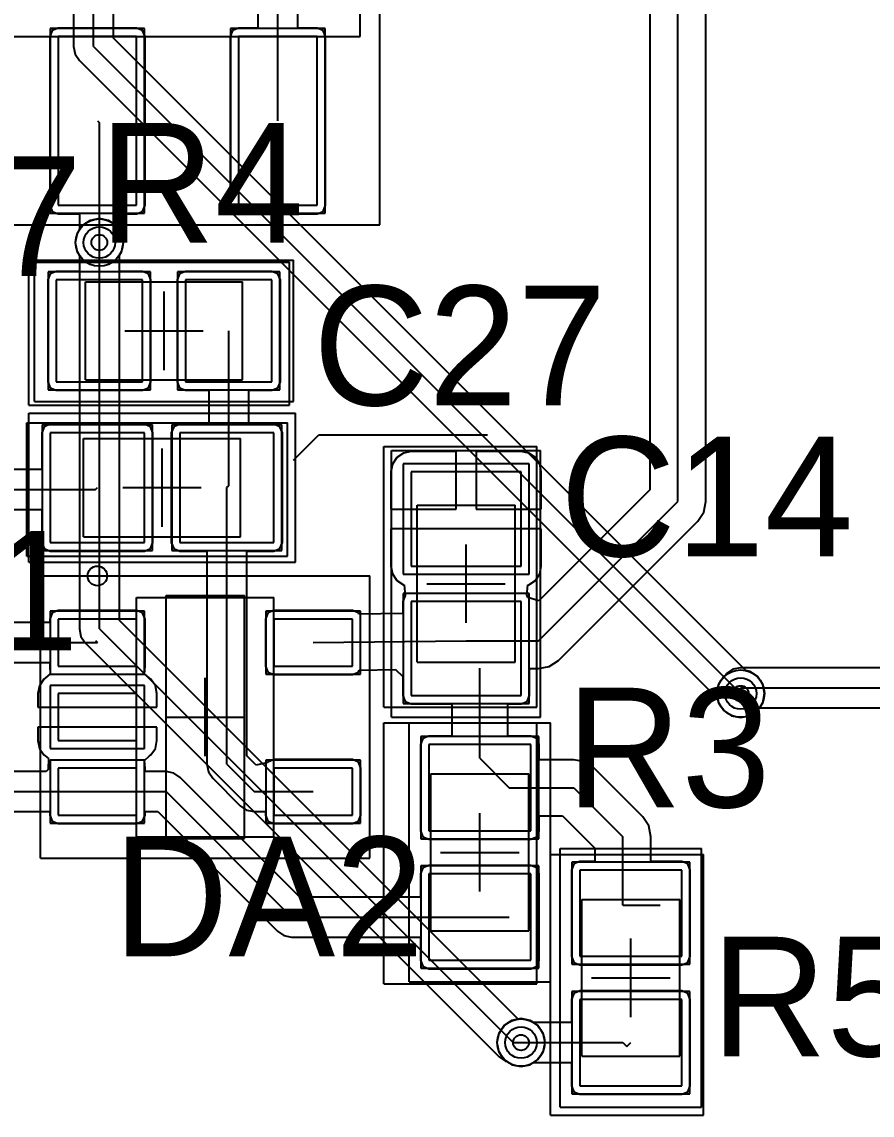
# Model space of a CAD drawing. Header units: millimetres. Extents: x 33 to 142, y 42 to 97.
# Drawn here: x 59.84 to 70.68, y 52.87 to 66.81 of the extents above; entities that cross this region are included whole.
import ezdxf

# ---------------------------------------------------------------- set-up
doc = ezdxf.new("R2010")
doc.units = ezdxf.units.MM
for name, color, linetype in [('BottomLayer', 5, 'Continuous'), ('BottomSolder', 6, 'Continuous'), ('Mechanical13', 56, 'Continuous'), ('Mechanical15', 56, 'Continuous'), ('MultiLayer', 9, 'Continuous'), ('TopLayer', 1, 'Continuous'), ('TopOverlay', 2, 'Continuous'), ('TopPaste', 8, 'Continuous'), ('TopSolder', 216, 'Continuous'), ('ViaHoleLayer', 16, 'Continuous')]:
    doc.layers.add(name, color=color, linetype=linetype)

msp = doc.modelspace()

# ---------------------------------------------------------------- linework, layer by layer
at = {"layer": 'BottomLayer'}
for p, q in [((60.75, 66.5), (60.75, 80.6)), ((60.495, 80.441), (60.495, 66.5)), ((61.005, 66.606), (61.005, 80.441)), ((60.495, 66.5), (60.515, 66.402)), ((60.75, 66.5), (69, 58.25)), ((69.068, 58.542), (61.005, 66.606)), ((60.515, 66.402), (60.57, 66.32)), ((60.57, 66.32), (68.708, 58.182)), ((60.708, 64.283), (60.609, 64.216)), ((60.825, 64.306), (60.708, 64.283)), ((60.942, 64.283), (60.825, 64.306)), ((61.041, 64.216), (60.942, 64.283)), ((60.609, 64.216), (60.542, 64.117)), ((61.108, 64.117), (61.041, 64.216)), ((60.542, 64.117), (60.519, 64)), ((60.519, 64), (60.542, 63.883)), ((60.825, 59.075), (60.825, 64)), ((61.131, 64), (61.108, 64.117)), ((61.108, 63.883), (61.131, 64)), ((60.542, 63.883), (60.57, 63.841)), ((60.57, 63.841), (60.57, 59.075)), ((61.08, 63.841), (61.108, 63.883)), ((61.08, 59.181), (61.08, 63.841)), ((66.162, 54.098), (61.08, 59.181)), ((60.57, 59.075), (60.59, 58.977)), ((60.59, 58.977), (60.645, 58.895)), ((60.825, 59.075), (66.1, 53.8)), ((60.645, 58.895), (65.92, 53.62)), ((69.117, 58.533), (69.068, 58.542)), ((69.216, 58.466), (69.117, 58.533)), ((69.283, 58.367), (69.216, 58.466)), ((69.306, 58.25), (69.283, 58.367)), ((68.708, 58.182), (68.717, 58.133)), ((68.717, 58.133), (68.784, 58.034)), ((69.216, 58.034), (69.283, 58.133)), ((69.283, 58.133), (69.306, 58.25)), ((68.784, 58.034), (68.883, 57.967)), ((69.117, 57.967), (69.216, 58.034)), ((68.883, 57.967), (69, 57.944)), ((69, 57.944), (69.117, 57.967)), ((66.2, 54.106), (66.162, 54.098)), ((66.317, 54.083), (66.2, 54.106)), ((66.416, 54.016), (66.317, 54.083)), ((66.483, 53.917), (66.416, 54.016)), ((66.506, 53.8), (66.483, 53.917)), ((66.1, 53.8), (66.2, 53.8)), ((66.416, 53.584), (66.483, 53.683)), ((66.483, 53.683), (66.506, 53.8)), ((65.92, 53.62), (66.002, 53.565)), ((66.002, 53.565), (66.017, 53.562)), ((66.017, 53.562), (66.083, 53.517)), ((66.317, 53.517), (66.416, 53.584)), ((66.083, 53.517), (66.2, 53.494)), ((66.2, 53.494), (66.317, 53.517))]:
    msp.add_line(p, q, dxfattribs=at)
for centre in [(60.825, 64), (69, 58.25), (66.2, 53.8)]:
    msp.add_circle(centre, 0.2, dxfattribs=at)
at = {"layer": 'BottomSolder'}
for centre in [(60.825, 64), (69, 58.25), (66.2, 53.8)]:
    msp.add_circle(centre, 0.302, dxfattribs=at)
at = {"layer": 'Mechanical13'}
for p, q in [((64.15, 66.625), (64.15, 70.325)), ((57.45, 66.625), (64.15, 66.625)), ((60.65, 62.25), (60.65, 63.5)), ((60.65, 63.5), (62.65, 63.5)), ((62.65, 62.25), (62.65, 63.5)), ((60.65, 62.25), (62.65, 62.25)), ((60.625, 61.5), (62.625, 61.5)), ((60.625, 60.25), (60.625, 61.5)), ((62.625, 60.25), (62.625, 61.5)), ((64.875, 58.65), (64.875, 60.65)), ((64.875, 60.65), (66.125, 60.65)), ((66.125, 58.65), (66.125, 60.65)), ((60.625, 60.25), (62.625, 60.25)), ((61.3, 56.425), (61.3, 59.475)), ((61.3, 59.475), (63.05, 59.475)), ((63.05, 56.425), (63.05, 59.475)), ((64.875, 58.65), (66.125, 58.65)), ((65.05, 57.225), (66.3, 57.225)), ((65.05, 55.225), (65.05, 57.225)), ((66.3, 55.225), (66.3, 57.225)), ((61.3, 56.425), (63.05, 56.425)), ((66.975, 55.625), (68.225, 55.625)), ((66.975, 53.625), (66.975, 55.625)), ((68.225, 53.625), (68.225, 55.625)), ((65.05, 55.225), (66.3, 55.225)), ((66.975, 53.625), (68.225, 53.625))]:
    msp.add_line(p, q, dxfattribs=at)
at = {"layer": 'Mechanical15'}
for p, q in [((64.4, 64.225), (64.4, 72.725)), ((57.2, 64.225), (64.4, 64.225)), ((60, 61.975), (60, 63.775)), ((60, 63.775), (63.3, 63.775)), ((63.3, 61.975), (63.3, 63.775)), ((61.65, 62.375), (61.65, 63.375)), ((61.15, 62.875), (62.15, 62.875)), ((60, 61.975), (63.3, 61.975)), ((59.925, 61.825), (63.325, 61.825)), ((59.925, 59.925), (59.925, 61.825)), ((63.325, 59.925), (63.325, 61.825)), ((61.625, 60.375), (61.625, 61.375)), ((64.55, 57.95), (64.55, 61.35)), ((64.55, 61.35), (66.45, 61.35)), ((66.45, 57.95), (66.45, 61.35)), ((61.125, 60.875), (62.125, 60.875)), ((65.5, 59.15), (65.5, 60.15)), ((59.925, 59.925), (63.325, 59.925)), ((60.075, 56.15), (60.075, 59.75)), ((60.075, 59.75), (64.275, 59.75)), ((64.275, 56.15), (64.275, 59.75)), ((65, 59.65), (66, 59.65)), ((62.175, 57.45), (62.175, 58.45)), ((61.675, 57.95), (62.675, 57.95)), ((64.55, 57.95), (66.45, 57.95)), ((64.775, 57.875), (66.575, 57.875)), ((64.775, 54.575), (64.775, 57.875)), ((66.575, 54.575), (66.575, 57.875)), ((65.675, 55.725), (65.675, 56.725)), ((65.175, 56.225), (66.175, 56.225)), ((66.7, 56.275), (68.5, 56.275)), ((66.7, 52.975), (66.7, 56.275)), ((68.5, 52.975), (68.5, 56.275)), ((60.075, 56.15), (64.275, 56.15)), ((67.6, 54.125), (67.6, 55.125)), ((64.775, 54.575), (66.575, 54.575)), ((67.1, 54.625), (68.1, 54.625)), ((66.7, 52.975), (68.5, 52.975))]:
    msp.add_line(p, q, dxfattribs=at)
at = {"layer": 'MultiLayer'}
for centre in [(60.825, 64), (69, 58.25), (66.2, 53.8)]:
    msp.add_circle(centre, 0.2, dxfattribs=at)
at = {"layer": 'TopLayer'}
for p, q in [((68.2, 60.7), (68.2, 73.4)), ((67.843, 72.867), (67.843, 60.848)), ((68.557, 60.7), (68.557, 72.867)), ((63.1, 65.55), (63.1, 67.2)), ((62.845, 67.041), (62.845, 66.733)), ((63.355, 66.733), (63.355, 67.041)), ((60.223, 66.702), (60.192, 66.625)), ((60.3, 66.733), (60.223, 66.702)), ((61.3, 66.733), (60.3, 66.733)), ((61.377, 66.702), (61.3, 66.733)), ((61.408, 66.625), (61.377, 66.702)), ((62.523, 66.702), (62.492, 66.625)), ((62.6, 66.733), (62.523, 66.702)), ((62.845, 66.733), (62.6, 66.733)), ((63.6, 66.733), (63.355, 66.733)), ((63.677, 66.702), (63.6, 66.733)), ((63.708, 66.625), (63.677, 66.702)), ((60.192, 66.625), (60.192, 64.475)), ((61.3, 66.625), (60.3, 66.625)), ((60.3, 66.625), (60.3, 64.475)), ((61.3, 64.475), (61.3, 66.625)), ((61.408, 64.475), (61.408, 66.625)), ((62.492, 66.625), (62.492, 64.475)), ((63.6, 66.625), (62.6, 66.625)), ((62.6, 66.625), (62.6, 64.475)), ((63.6, 64.475), (63.6, 66.625)), ((63.708, 64.475), (63.708, 66.625)), ((60.8, 65.55), (60.825, 65.525)), ((60.825, 64), (60.825, 65.525)), ((60.192, 64.475), (60.223, 64.398)), ((60.223, 64.398), (60.3, 64.367)), ((60.3, 64.475), (61.3, 64.475)), ((61.3, 64.367), (61.377, 64.398)), ((61.377, 64.398), (61.408, 64.475)), ((62.492, 64.475), (62.523, 64.398)), ((62.523, 64.398), (62.6, 64.367)), ((62.6, 64.475), (63.6, 64.475)), ((63.6, 64.367), (63.677, 64.398)), ((63.677, 64.398), (63.708, 64.475)), ((60.3, 64.367), (60.57, 64.367)), ((60.57, 64.367), (60.57, 64.159)), ((61.08, 64.159), (61.08, 64.367)), ((61.08, 64.367), (61.3, 64.367)), ((62.6, 64.367), (63.6, 64.367)), ((60.57, 64.159), (60.542, 64.117)), ((61.108, 64.117), (61.08, 64.159)), ((60.542, 64.117), (60.519, 64)), ((60.519, 64), (60.542, 63.883)), ((60.825, 62.875), (60.825, 64)), ((61.131, 64), (61.108, 64.117)), ((61.108, 63.883), (61.131, 64)), ((60.542, 63.883), (60.57, 63.841)), ((60.57, 63.841), (60.57, 63.633)), ((61.08, 63.841), (61.108, 63.883)), ((61.08, 63.633), (61.08, 63.841)), ((60.198, 63.602), (60.167, 63.525)), ((60.275, 63.633), (60.198, 63.602)), ((60.57, 63.633), (60.275, 63.633)), ((61.375, 63.633), (61.08, 63.633)), ((61.452, 63.602), (61.375, 63.633)), ((61.483, 63.525), (61.452, 63.602)), ((61.848, 63.602), (61.817, 63.525)), ((61.925, 63.633), (61.848, 63.602)), ((63.025, 63.633), (61.925, 63.633)), ((63.102, 63.602), (63.025, 63.633)), ((63.133, 63.525), (63.102, 63.602)), ((60.167, 63.525), (60.167, 62.225)), ((61.375, 63.525), (60.275, 63.525)), ((60.275, 63.525), (60.275, 62.225)), ((61.375, 62.225), (61.375, 63.525)), ((61.483, 62.225), (61.483, 63.525)), ((61.817, 63.525), (61.817, 62.225)), ((63.025, 63.525), (61.925, 63.525)), ((61.925, 63.525), (61.925, 62.225)), ((63.025, 62.225), (63.025, 63.525)), ((63.133, 62.225), (63.133, 63.525)), ((62.475, 60.9), (62.475, 62.875)), ((60.167, 62.225), (60.198, 62.148)), ((60.275, 62.225), (61.375, 62.225)), ((61.452, 62.148), (61.483, 62.225)), ((61.817, 62.225), (61.848, 62.148)), ((61.925, 62.225), (63.025, 62.225)), ((63.102, 62.148), (63.133, 62.225)), ((60.198, 62.148), (60.275, 62.117)), ((60.275, 62.117), (61.375, 62.117)), ((61.375, 62.117), (61.452, 62.148)), ((61.848, 62.148), (61.925, 62.117)), ((61.925, 62.117), (62.22, 62.117)), ((62.22, 62.117), (62.22, 61.683)), ((62.73, 61.683), (62.73, 62.117)), ((62.73, 62.117), (63.025, 62.117)), ((63.025, 62.117), (63.102, 62.148)), ((60.123, 61.652), (60.092, 61.575)), ((60.2, 61.683), (60.123, 61.652)), ((61.4, 61.683), (60.2, 61.683)), ((61.477, 61.652), (61.4, 61.683)), ((61.508, 61.575), (61.477, 61.652)), ((61.773, 61.652), (61.742, 61.575)), ((61.85, 61.683), (61.773, 61.652)), ((62.22, 61.683), (61.85, 61.683)), ((63.05, 61.683), (62.73, 61.683)), ((63.127, 61.652), (63.05, 61.683)), ((63.158, 61.575), (63.127, 61.652)), ((60.092, 61.575), (60.092, 61.105)), ((61.4, 61.575), (60.2, 61.575)), ((60.2, 61.575), (60.2, 60.175)), ((61.4, 60.175), (61.4, 61.575)), ((61.508, 60.175), (61.508, 61.575)), ((61.742, 61.575), (61.742, 60.175)), ((63.05, 61.575), (61.85, 61.575)), ((61.85, 61.575), (61.85, 60.175)), ((63.05, 60.175), (63.05, 61.575)), ((63.158, 60.175), (63.158, 61.575)), ((64.8, 61.334), (64.701, 61.314)), ((65.373, 61.334), (64.8, 61.334)), ((65.373, 60.602), (65.373, 61.334)), ((66.2, 61.334), (65.627, 61.334)), ((65.627, 61.334), (65.627, 60.602)), ((66.299, 61.314), (66.2, 61.334)), ((64.617, 61.258), (64.561, 61.174)), ((64.701, 61.314), (64.617, 61.258)), ((66.383, 61.258), (66.299, 61.314)), ((66.439, 61.174), (66.383, 61.258)), ((60.092, 61.105), (59.558, 61.105)), ((64.561, 61.174), (64.541, 61.075)), ((64.541, 61.075), (64.541, 60.602)), ((64.8, 61.075), (64.8, 59.875)), ((66.2, 61.075), (64.8, 61.075)), ((66.2, 59.875), (66.2, 61.075)), ((66.459, 61.075), (66.439, 61.174)), ((66.459, 60.602), (66.459, 61.075)), ((58.8, 60.85), (60.775, 60.85)), ((60.775, 60.85), (60.8, 60.875)), ((62.45, 60.875), (62.475, 60.9)), ((62.45, 57.35), (62.45, 60.875)), ((67.843, 60.848), (66.426, 59.43)), ((66.424, 58.924), (68.2, 60.7)), ((68.53, 60.563), (68.557, 60.7)), ((59.558, 60.595), (60.092, 60.595)), ((60.092, 60.595), (60.092, 60.175)), ((64.541, 60.602), (65.373, 60.602)), ((65.627, 60.602), (66.459, 60.602)), ((68.452, 60.448), (68.53, 60.563)), ((66.677, 58.672), (68.452, 60.448)), ((66.459, 60.348), (64.541, 60.348)), ((64.541, 60.348), (64.541, 59.875)), ((66.459, 59.875), (66.459, 60.348)), ((60.092, 60.175), (60.123, 60.098)), ((60.123, 60.098), (60.2, 60.067)), ((60.2, 60.175), (61.4, 60.175)), ((61.4, 60.067), (61.477, 60.098)), ((61.477, 60.098), (61.508, 60.175)), ((61.742, 60.175), (61.773, 60.098)), ((61.773, 60.098), (61.85, 60.067)), ((61.85, 60.175), (63.05, 60.175)), ((63.05, 60.067), (63.127, 60.098)), ((63.127, 60.098), (63.158, 60.175)), ((60.2, 60.067), (61.4, 60.067)), ((61.85, 60.067), (62.195, 60.067)), ((62.195, 60.067), (62.195, 57.35)), ((62.705, 57.456), (62.705, 60.067)), ((62.705, 60.067), (63.05, 60.067)), ((64.541, 59.875), (64.561, 59.776)), ((64.8, 59.875), (66.2, 59.875)), ((66.439, 59.776), (66.459, 59.875)), ((64.561, 59.776), (64.617, 59.692)), ((64.617, 59.692), (64.701, 59.636)), ((66.299, 59.636), (66.383, 59.692)), ((66.383, 59.692), (66.439, 59.776)), ((64.701, 59.636), (64.711, 59.634)), ((64.711, 59.634), (64.724, 59.502)), ((66.276, 59.502), (66.289, 59.634)), ((66.289, 59.634), (66.299, 59.636)), ((64.723, 59.502), (64.692, 59.425)), ((64.692, 59.425), (64.692, 59.271)), ((64.724, 59.502), (64.723, 59.502)), ((64.8, 59.425), (64.8, 58.225)), ((66.2, 59.425), (64.8, 59.425)), ((66.2, 58.225), (66.2, 59.425)), ((66.277, 59.502), (66.276, 59.502)), ((66.288, 59.473), (66.277, 59.502)), ((66.426, 59.43), (66.288, 59.473)), ((60.223, 59.277), (60.192, 59.2)), ((60.3, 59.308), (60.223, 59.277)), ((61.3, 59.308), (60.3, 59.308)), ((61.377, 59.277), (61.3, 59.308)), ((61.408, 59.2), (61.377, 59.277)), ((62.973, 59.277), (62.942, 59.2)), ((63.05, 59.308), (62.973, 59.277)), ((64.05, 59.308), (63.05, 59.308)), ((64.127, 59.277), (64.05, 59.308)), ((64.132, 59.264), (64.127, 59.277)), ((64.692, 59.271), (64.132, 59.264)), ((60.192, 59.155), (59.306, 59.155)), ((60.192, 59.2), (60.192, 59.155)), ((61.3, 59.2), (60.3, 59.2)), ((60.3, 59.2), (60.3, 58.6)), ((61.3, 58.6), (61.3, 59.2)), ((61.408, 58.6), (61.408, 59.2)), ((62.942, 59.2), (62.942, 58.6)), ((64.05, 59.2), (63.05, 59.2)), ((63.05, 59.2), (63.05, 58.6)), ((64.05, 58.6), (64.05, 59.2)), ((59.2, 58.9), (60.8, 58.9)), ((60.775, 58.925), (60.8, 58.9)), ((63.55, 58.9), (65.499, 58.924)), ((65.499, 58.924), (66.424, 58.924)), ((59.2, 58.645), (60.192, 58.645)), ((60.192, 58.645), (60.192, 58.6)), ((60.192, 58.6), (60.2, 58.503)), ((60.3, 58.6), (61.3, 58.6)), ((61.4, 58.503), (61.408, 58.6)), ((62.942, 58.6), (62.973, 58.523)), ((63.05, 58.6), (64.05, 58.6)), ((64.127, 58.523), (64.138, 58.55)), ((64.138, 58.55), (64.601, 58.556)), ((64.601, 58.556), (64.692, 58.467)), ((65.675, 57.425), (65.675, 58.575)), ((66.308, 58.225), (66.308, 58.568)), ((66.308, 58.568), (66.424, 58.568)), ((66.424, 58.568), (66.561, 58.595)), ((66.561, 58.595), (66.677, 58.672)), ((68.902, 58.561), (68.82, 58.505)), ((69, 58.58), (68.902, 58.561)), ((76.066, 58.58), (69, 58.58)), ((60.117, 58.433), (60.061, 58.349)), ((60.135, 58.446), (60.117, 58.433)), ((60.2, 58.503), (60.135, 58.446)), ((61.465, 58.446), (61.4, 58.503)), ((61.483, 58.433), (61.465, 58.446)), ((61.539, 58.349), (61.483, 58.433)), ((62.973, 58.523), (63.05, 58.492)), ((63.05, 58.492), (64.05, 58.492)), ((64.05, 58.492), (64.127, 58.523)), ((64.692, 58.467), (64.692, 58.225)), ((68.784, 58.466), (68.717, 58.367)), ((68.802, 58.478), (68.784, 58.466)), ((68.82, 58.505), (68.802, 58.478)), ((60.061, 58.349), (60.041, 58.25)), ((61.559, 58.25), (61.539, 58.349)), ((68.717, 58.367), (68.694, 58.25)), ((69, 58.325), (76.225, 58.325)), ((60.041, 58.25), (60.041, 58.077)), ((61.3, 58.25), (60.3, 58.25)), ((60.3, 58.25), (60.3, 57.65)), ((61.3, 57.65), (61.3, 58.25)), ((61.559, 58.077), (61.559, 58.25)), ((64.692, 58.225), (64.723, 58.148)), ((64.723, 58.148), (64.8, 58.117)), ((64.8, 58.225), (66.2, 58.225)), ((66.2, 58.117), (66.277, 58.148)), ((66.277, 58.148), (66.308, 58.225)), ((68.694, 58.25), (68.717, 58.133)), ((68.717, 58.133), (68.784, 58.034)), ((60.041, 58.077), (60.8, 58.077)), ((60.8, 58.077), (61.559, 58.077)), ((64.8, 58.117), (65.318, 58.117)), ((65.318, 58.117), (65.318, 57.708)), ((66.032, 57.708), (66.032, 58.117)), ((66.032, 58.117), (66.2, 58.117)), ((68.784, 58.034), (68.883, 57.967)), ((69.117, 57.967), (69.216, 58.034)), ((69.216, 58.034), (69.241, 58.07)), ((69.241, 58.07), (75.97, 58.07)), ((68.883, 57.967), (69, 57.944)), ((69, 57.944), (69.117, 57.967)), ((60.8, 57.823), (60.041, 57.823)), ((60.041, 57.823), (60.041, 57.65)), ((61.559, 57.823), (60.8, 57.823)), ((61.559, 57.65), (61.559, 57.823)), ((65.025, 57.708), (64.948, 57.677)), ((65.318, 57.708), (65.025, 57.708)), ((66.325, 57.708), (66.032, 57.708)), ((66.402, 57.677), (66.325, 57.708)), ((60.041, 57.65), (60.061, 57.551)), ((60.3, 57.65), (61.3, 57.65)), ((61.539, 57.551), (61.559, 57.65)), ((64.948, 57.677), (64.917, 57.6)), ((64.917, 57.6), (64.917, 56.5)), ((66.325, 57.6), (65.025, 57.6)), ((65.025, 57.6), (65.025, 56.5)), ((66.325, 56.5), (66.325, 57.6)), ((66.433, 57.6), (66.402, 57.677)), ((66.433, 57.407), (66.433, 57.6)), ((60.061, 57.551), (60.117, 57.467)), ((60.117, 57.467), (60.135, 57.454)), ((60.135, 57.454), (60.175, 57.42)), ((61.4, 57.397), (61.465, 57.454)), ((61.465, 57.454), (61.483, 57.467)), ((61.483, 57.467), (61.539, 57.551)), ((62.824, 57.336), (62.705, 57.456)), ((60.175, 57.42), (60.174, 57.282)), ((61.3, 57.3), (60.3, 57.3)), ((60.3, 57.3), (60.3, 56.7)), ((61.3, 56.7), (61.3, 57.3)), ((61.408, 57.3), (61.4, 57.397)), ((61.408, 57.255), (61.408, 57.3)), ((62.195, 57.35), (62.215, 57.252)), ((62.45, 57.35), (62.8, 57)), ((62.971, 57.37), (62.824, 57.336)), ((62.973, 57.377), (62.971, 57.37)), ((63.05, 57.408), (62.973, 57.377)), ((64.05, 57.408), (63.05, 57.408)), ((64.05, 57.3), (63.05, 57.3)), ((63.05, 57.3), (63.05, 56.7)), ((64.127, 57.377), (64.05, 57.408)), ((64.05, 56.7), (64.05, 57.3)), ((64.158, 57.3), (64.127, 57.377)), ((64.158, 56.7), (64.158, 57.3)), ((65.675, 57.425), (66.05, 57.05)), ((66.875, 57.407), (66.433, 57.407)), ((67.012, 57.38), (66.875, 57.407)), ((67.127, 57.302), (67.012, 57.38)), ((67.752, 56.677), (67.127, 57.302)), ((60.147, 57.255), (59.633, 57.255)), ((60.174, 57.282), (60.147, 57.255)), ((61.675, 57.255), (61.408, 57.255)), ((61.773, 57.235), (61.675, 57.255)), ((61.855, 57.18), (61.773, 57.235)), ((63.381, 55.655), (61.855, 57.18)), ((62.215, 57.252), (62.27, 57.17)), ((62.27, 57.17), (62.62, 56.82)), ((66.05, 57.05), (66.875, 57.05)), ((66.875, 57.05), (67.5, 56.425)), ((59.05, 57), (60.8, 57)), ((60.8, 57), (61.675, 57)), ((61.675, 57), (63.275, 55.4)), ((62.8, 57), (63.55, 57)), ((59.633, 56.745), (60.192, 56.745)), ((60.192, 56.745), (60.192, 56.7)), ((61.408, 56.7), (61.408, 56.745)), ((61.408, 56.745), (61.569, 56.745)), ((61.569, 56.745), (63.095, 55.22)), ((62.62, 56.82), (62.702, 56.765)), ((62.702, 56.765), (62.8, 56.745)), ((62.8, 56.745), (62.942, 56.745)), ((62.942, 56.745), (62.942, 56.7)), ((60.192, 56.7), (60.223, 56.623)), ((60.223, 56.623), (60.3, 56.592)), ((60.3, 56.7), (61.3, 56.7)), ((60.3, 56.592), (61.3, 56.592)), ((61.3, 56.592), (61.377, 56.623)), ((61.377, 56.623), (61.408, 56.7)), ((62.942, 56.7), (62.973, 56.623)), ((62.973, 56.623), (63.05, 56.592)), ((63.05, 56.7), (64.05, 56.7)), ((63.05, 56.592), (64.05, 56.592)), ((64.05, 56.592), (64.127, 56.623)), ((64.127, 56.623), (64.158, 56.7)), ((66.433, 56.5), (66.433, 56.693)), ((66.433, 56.693), (66.727, 56.693)), ((66.727, 56.693), (67.143, 56.277)), ((67.83, 56.562), (67.752, 56.677)), ((64.917, 56.5), (64.948, 56.423)), ((65.025, 56.5), (66.325, 56.5)), ((66.402, 56.423), (66.433, 56.5)), ((67.857, 56.425), (67.83, 56.562)), ((64.948, 56.423), (65.025, 56.392)), ((65.025, 56.392), (66.325, 56.392)), ((66.325, 56.392), (66.402, 56.423)), ((67.5, 55.55), (67.5, 56.425)), ((67.857, 56.108), (67.857, 56.425)), ((67.143, 56.277), (67.143, 56.108)), ((65.025, 56.058), (64.948, 56.027)), ((66.325, 56.058), (65.025, 56.058)), ((66.402, 56.027), (66.325, 56.058)), ((66.873, 56.077), (66.842, 56)), ((66.95, 56.108), (66.873, 56.077)), ((67.143, 56.108), (66.95, 56.108)), ((68.25, 56.108), (67.857, 56.108)), ((68.327, 56.077), (68.25, 56.108)), ((68.358, 56), (68.327, 56.077)), ((64.948, 56.027), (64.917, 55.95)), ((64.917, 55.95), (64.917, 55.655)), ((66.325, 55.95), (65.025, 55.95)), ((65.025, 55.95), (65.025, 54.85)), ((66.325, 54.85), (66.325, 55.95)), ((66.433, 55.95), (66.402, 56.027)), ((66.433, 54.85), (66.433, 55.95)), ((66.842, 56), (66.842, 54.9)), ((68.25, 56), (66.95, 56)), ((66.95, 56), (66.95, 54.9)), ((68.25, 54.9), (68.25, 56)), ((68.358, 54.9), (68.358, 56)), ((64.917, 55.655), (63.381, 55.655)), ((67.5, 55.55), (67.975, 55.55)), ((63.275, 55.4), (65.675, 55.4)), ((65.675, 55.4), (66.05, 55.4)), ((63.095, 55.22), (63.177, 55.165)), ((63.177, 55.165), (63.275, 55.145)), ((63.275, 55.145), (64.917, 55.145)), ((64.917, 55.145), (64.917, 54.85)), ((64.917, 54.85), (64.948, 54.773)), ((65.025, 54.85), (66.325, 54.85)), ((66.402, 54.773), (66.433, 54.85)), ((66.842, 54.9), (66.873, 54.823)), ((66.873, 54.823), (66.95, 54.792)), ((66.95, 54.9), (68.25, 54.9)), ((66.95, 54.792), (68.25, 54.792)), ((68.25, 54.792), (68.327, 54.823)), ((68.327, 54.823), (68.358, 54.9)), ((64.948, 54.773), (65.025, 54.742)), ((65.025, 54.742), (66.325, 54.742)), ((66.325, 54.742), (66.402, 54.773)), ((66.873, 54.427), (66.842, 54.35)), ((66.95, 54.458), (66.873, 54.427)), ((68.25, 54.458), (66.95, 54.458)), ((68.327, 54.427), (68.25, 54.458)), ((68.358, 54.35), (68.327, 54.427)), ((66.842, 54.35), (66.842, 54.055)), ((68.25, 54.35), (66.95, 54.35)), ((66.95, 54.35), (66.95, 53.25)), ((68.25, 53.25), (68.25, 54.35)), ((68.358, 53.25), (68.358, 54.35)), ((66.083, 54.083), (65.984, 54.016)), ((66.2, 54.106), (66.083, 54.083)), ((66.317, 54.083), (66.2, 54.106)), ((66.359, 54.055), (66.317, 54.083)), ((65.984, 54.016), (65.917, 53.917)), ((66.842, 54.055), (66.359, 54.055)), ((65.917, 53.917), (65.894, 53.8)), ((65.894, 53.8), (65.917, 53.683)), ((65.917, 53.683), (65.984, 53.584)), ((66.2, 53.8), (67.5, 53.8)), ((67.5, 53.8), (67.55, 53.75)), ((67.55, 53.75), (67.6, 53.8)), ((65.984, 53.584), (66.083, 53.517)), ((66.317, 53.517), (66.359, 53.545)), ((66.359, 53.545), (66.842, 53.545)), ((66.842, 53.545), (66.842, 53.25)), ((66.083, 53.517), (66.2, 53.494)), ((66.2, 53.494), (66.317, 53.517)), ((66.842, 53.25), (66.873, 53.173)), ((66.95, 53.25), (68.25, 53.25)), ((68.327, 53.173), (68.358, 53.25)), ((66.873, 53.173), (66.95, 53.142)), ((66.95, 53.142), (68.25, 53.142)), ((68.25, 53.142), (68.327, 53.173))]:
    msp.add_line(p, q, dxfattribs=at)
for centre in [(60.825, 64), (69, 58.25), (66.2, 53.8)]:
    msp.add_circle(centre, 0.2, dxfattribs=at)
at = {"layer": 'TopOverlay'}
for p, q in [((59.925, 61.925), (59.925, 63.75)), ((59.925, 63.75), (63.25, 63.75)), ((63.25, 61.925), (63.25, 63.75)), ((59.925, 61.925), (63.25, 61.925)), ((59.9, 60), (59.9, 61.7)), ((59.9, 61.7), (63.225, 61.7)), ((63.225, 60), (63.225, 61.7)), ((63.3, 61.225), (63.625, 61.55)), ((63.625, 61.55), (65.775, 61.55)), ((63.65, 61.55), (64.175, 61.55)), ((64.175, 61.55), (65.775, 61.55)), ((64.45, 61.4), (66.4, 61.4)), ((64.45, 58.075), (64.45, 61.4)), ((66.4, 58.075), (66.4, 61.4)), ((59.9, 60), (63.225, 60)), ((61.675, 59.5), (62.675, 59.5)), ((61.675, 56.4), (61.675, 59.5)), ((62.675, 56.4), (62.675, 59.5)), ((64.45, 58.075), (66.4, 58.075)), ((64.45, 57.875), (66.4, 57.875)), ((64.45, 54.55), (64.45, 57.875)), ((66.4, 54.55), (66.4, 57.875)), ((61.675, 56.4), (62.675, 56.4)), ((66.575, 56.2), (68.525, 56.2)), ((66.575, 52.875), (66.575, 56.2)), ((68.525, 52.875), (68.525, 56.2)), ((64.45, 54.55), (66.4, 54.55)), ((66.575, 52.875), (68.525, 52.875))]:
    msp.add_line(p, q, dxfattribs=at)
msp.add_circle((60.8, 59.75), 0.125, dxfattribs=at)
at = {"layer": 'TopPaste'}
for p, q in [((61.3, 66.625), (60.3, 66.625)), ((60.3, 66.625), (60.3, 64.475)), ((61.3, 64.475), (61.3, 66.625)), ((63.6, 66.625), (62.6, 66.625)), ((62.6, 66.625), (62.6, 64.475)), ((63.6, 64.475), (63.6, 66.625)), ((60.3, 64.475), (61.3, 64.475)), ((62.6, 64.475), (63.6, 64.475)), ((61.375, 63.525), (60.275, 63.525)), ((60.275, 63.525), (60.275, 62.225)), ((61.375, 62.225), (61.375, 63.525)), ((63.025, 63.525), (61.925, 63.525)), ((61.925, 63.525), (61.925, 62.225)), ((63.025, 62.225), (63.025, 63.525)), ((60.275, 62.225), (61.375, 62.225)), ((61.925, 62.225), (63.025, 62.225)), ((61.4, 61.575), (60.2, 61.575)), ((60.2, 61.575), (60.2, 60.175)), ((61.4, 60.175), (61.4, 61.575)), ((63.05, 61.575), (61.85, 61.575)), ((61.85, 61.575), (61.85, 60.175)), ((63.05, 60.175), (63.05, 61.575)), ((64.8, 61.075), (64.8, 59.875)), ((66.2, 61.075), (64.8, 61.075)), ((66.2, 59.875), (66.2, 61.075)), ((60.2, 60.175), (61.4, 60.175)), ((61.85, 60.175), (63.05, 60.175)), ((64.8, 59.875), (66.2, 59.875)), ((64.8, 59.425), (64.8, 58.225)), ((66.2, 59.425), (64.8, 59.425)), ((66.2, 58.225), (66.2, 59.425)), ((61.3, 59.2), (60.3, 59.2)), ((60.3, 59.2), (60.3, 58.6)), ((61.3, 58.6), (61.3, 59.2)), ((64.05, 59.2), (63.05, 59.2)), ((63.05, 59.2), (63.05, 58.6)), ((64.05, 58.6), (64.05, 59.2)), ((60.3, 58.6), (61.3, 58.6)), ((63.05, 58.6), (64.05, 58.6)), ((61.3, 58.25), (60.3, 58.25)), ((60.3, 58.25), (60.3, 57.65)), ((61.3, 57.65), (61.3, 58.25)), ((64.8, 58.225), (66.2, 58.225)), ((60.3, 57.65), (61.3, 57.65)), ((66.325, 57.6), (65.025, 57.6)), ((65.025, 57.6), (65.025, 56.5)), ((66.325, 56.5), (66.325, 57.6)), ((61.3, 57.3), (60.3, 57.3)), ((60.3, 57.3), (60.3, 56.7)), ((61.3, 56.7), (61.3, 57.3)), ((64.05, 57.3), (63.05, 57.3)), ((63.05, 57.3), (63.05, 56.7)), ((64.05, 56.7), (64.05, 57.3)), ((60.3, 56.7), (61.3, 56.7)), ((63.05, 56.7), (64.05, 56.7)), ((65.025, 56.5), (66.325, 56.5)), ((66.325, 55.95), (65.025, 55.95)), ((65.025, 55.95), (65.025, 54.85)), ((66.325, 54.85), (66.325, 55.95)), ((68.25, 56), (66.95, 56)), ((66.95, 56), (66.95, 54.9)), ((68.25, 54.9), (68.25, 56)), ((65.025, 54.85), (66.325, 54.85)), ((66.95, 54.9), (68.25, 54.9)), ((68.25, 54.35), (66.95, 54.35)), ((66.95, 54.35), (66.95, 53.25)), ((68.25, 53.25), (68.25, 54.35)), ((66.95, 53.25), (68.25, 53.25))]:
    msp.add_line(p, q, dxfattribs=at)
at = {"layer": 'TopSolder'}
for p, q in [((61.402, 66.727), (60.198, 66.727)), ((60.198, 66.727), (60.198, 64.373)), ((61.402, 64.373), (61.402, 66.727)), ((63.702, 66.727), (62.498, 66.727)), ((62.498, 66.727), (62.498, 64.373)), ((63.702, 64.373), (63.702, 66.727)), ((60.198, 64.373), (61.402, 64.373)), ((62.498, 64.373), (63.702, 64.373)), ((61.477, 63.627), (60.173, 63.627)), ((60.173, 63.627), (60.173, 62.123)), ((61.477, 62.123), (61.477, 63.627)), ((63.127, 63.627), (61.823, 63.627)), ((61.823, 63.627), (61.823, 62.123)), ((63.127, 62.123), (63.127, 63.627)), ((60.173, 62.123), (61.477, 62.123)), ((61.823, 62.123), (63.127, 62.123)), ((61.502, 61.677), (60.098, 61.677)), ((60.098, 61.677), (60.098, 60.073)), ((61.502, 60.073), (61.502, 61.677)), ((63.152, 61.677), (61.748, 61.677)), ((61.748, 61.677), (61.748, 60.073)), ((63.152, 60.073), (63.152, 61.677)), ((64.698, 61.177), (64.698, 59.773)), ((66.302, 61.177), (64.698, 61.177)), ((66.302, 59.773), (66.302, 61.177)), ((60.098, 60.073), (61.502, 60.073)), ((61.748, 60.073), (63.152, 60.073)), ((64.698, 59.773), (66.302, 59.773)), ((64.698, 59.527), (64.698, 58.123)), ((66.302, 59.527), (64.698, 59.527)), ((66.302, 58.123), (66.302, 59.527)), ((61.402, 59.302), (60.198, 59.302)), ((60.198, 59.302), (60.198, 58.498)), ((61.402, 58.498), (61.402, 59.302)), ((64.152, 59.302), (62.948, 59.302)), ((62.948, 59.302), (62.948, 58.498)), ((64.152, 58.498), (64.152, 59.302)), ((60.198, 58.498), (61.402, 58.498)), ((62.948, 58.498), (64.152, 58.498)), ((61.402, 58.352), (60.198, 58.352)), ((60.198, 58.352), (60.198, 57.548)), ((61.402, 57.548), (61.402, 58.352)), ((64.698, 58.123), (66.302, 58.123)), ((66.427, 57.702), (64.923, 57.702)), ((64.923, 57.702), (64.923, 56.398)), ((66.427, 56.398), (66.427, 57.702)), ((60.198, 57.548), (61.402, 57.548)), ((61.402, 57.402), (60.198, 57.402)), ((60.198, 57.402), (60.198, 56.598)), ((61.402, 56.598), (61.402, 57.402)), ((64.152, 57.402), (62.948, 57.402)), ((62.948, 57.402), (62.948, 56.598)), ((64.152, 56.598), (64.152, 57.402)), ((60.198, 56.598), (61.402, 56.598)), ((62.948, 56.598), (64.152, 56.598)), ((64.923, 56.398), (66.427, 56.398)), ((66.427, 56.052), (64.923, 56.052)), ((64.923, 56.052), (64.923, 54.748)), ((66.427, 54.748), (66.427, 56.052)), ((68.352, 56.102), (66.848, 56.102)), ((66.848, 56.102), (66.848, 54.798)), ((68.352, 54.798), (68.352, 56.102)), ((66.848, 54.798), (68.352, 54.798)), ((64.923, 54.748), (66.427, 54.748)), ((68.352, 54.452), (66.848, 54.452)), ((66.848, 54.452), (66.848, 53.148)), ((68.352, 53.148), (68.352, 54.452)), ((66.848, 53.148), (68.352, 53.148))]:
    msp.add_line(p, q, dxfattribs=at)
for centre in [(60.825, 64), (69, 58.25), (66.2, 53.8)]:
    msp.add_circle(centre, 0.302, dxfattribs=at)
at = {"layer": 'ViaHoleLayer'}
for centre in [(60.825, 64), (69, 58.25), (66.2, 53.8)]:
    msp.add_circle(centre, 0.1, dxfattribs=at)

# ---------------------------------------------------------------- texts
at = {"layer": 'TopOverlay'}
for s, p in [('R4', (60.825, 64)), ('R7', (58, 63.575)), ('C27', (63.55, 61.925)), ('C14', (66.7, 60)), ('VT1', (56.825, 58.8)), ('R3', (66.775, 56.8)), ('DA2', (61, 54.9)), ('R5', (68.625, 53.625))]:
    msp.add_text(s, height=1.524, dxfattribs=at).set_placement(p)

doc.saveas('drawing.dxf')
